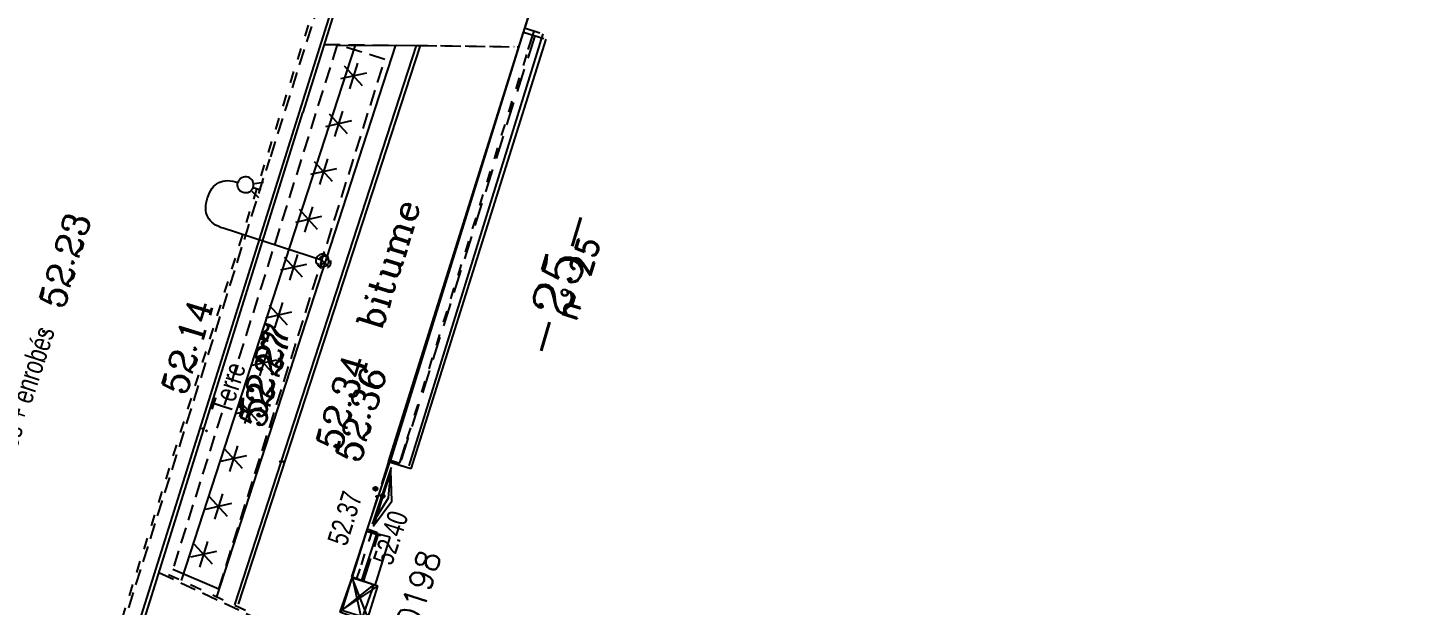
# Model space of a CAD drawing. Extents: x 661856 to 662117, y 6866905 to 6867165.
# Drawn here: x 662042.29 to 662064.02, y 6866940.68 to 6866949.66 of the extents above; entities that cross this region are included whole.
import ezdxf
from ezdxf.enums import TextEntityAlignment as Align

# ---------------------------------------------------------------- set-up
doc = ezdxf.new("R2010")
doc.units = 0
for name, pattern in [('CACHE', [0.375, 0.25, -0.125]), ('CONTINU', [0]), ('DISCONTIN', [0.75, 0.5, -0.25]), ('HIDDEN', [0.375, 0.25, -0.125]), ('JSI_TCO', [1, 0.5, 0.5]), ('JSI_TIC', [0.2, 0.08, 0.01, -0.1, 0.01]), ('PARALLEL', [0])]:
    doc.linetypes.add(name, pattern=pattern)
doc.layers.get('0').update_dxf_attribs({"linetype": 'CONTINUOUS'})
for name, color, linetype in [('ACCES', 7, 'CONTINU'), ('ALTI', 140, 'CONTINUOUS'), ('BORDURE', 7, 'CONTINU'), ('COTE_ALTI', 8, 'CONTINU'), ('COTE_DE_SEUIL', 8, 'CONTINU'), ('ECLAIRAGE_PUBL', 3, 'CONTINU'), ('HAIE', 3, 'CONTINU'), ('LIGNE_DIVERS', 7, 'CONTINU'), ('LIMITE', 7, 'CONTINUOUS'), ('MUR', 7, 'CONTINU'), ('NOM_DE_VOIE', 7, 'CONTINU'), ('NUMEROS', 1, 'CONTINUOUS'), ('OBJEP', 220, 'CONTINUOUS'), ('OUVRAGE_ART_PI', 7, 'CONTINU'), ('POINTS-POLYGO', 7, 'CONTINUOUS'), ('TEXTE', 7, 'CONTINUOUS'), ('VEGETATION', 3, 'CONTINUOUS'), ('VOIRIE', 7, 'CONTINUOUS'), ('Z', 4, 'CONTINUOUS')]:
    doc.layers.add(name, color=color, linetype=linetype)
doc.styles.add('36-2', font='romans.shx', dxfattribs={"height": 0.36})
doc.styles.add('5-2', font='romand.shx', dxfattribs={"height": 0.35})
doc.styles.add('COMPLEX', font='COMPLEX')
doc.styles.add('ROMANS', font='romans.shx', dxfattribs={"width": 0.95, "oblique": 13.5, "height": 5})
doc.styles.get("Standard").update_dxf_attribs({"font": 'ARIALUNI.ttf', "height": 2})
doc.linetypes.add('JSI_HAIED', pattern='A,0.48,0.06,-0.1,[138,jsi_form.shx,S=0.05,R=0,X=-0.1,Y=0],0.06', length=0.7)
doc.linetypes.add('JSI_HAIEG', pattern='A,0.48,0.06,-0.1,[137,jsi_form.shx,S=0.05,R=0,X=-0.1,Y=0],0.06', length=0.7)
doc.linetypes.add('JSI_MUD', pattern='A,0.0001,[130,jsi_form.shx,S=0.5,R=0,X=0.875,Y=0],-0.75', length=0.7501)
doc.linetypes.add('JSI_MUG', pattern='A,0.0001,[130,jsi_form.shx,S=0.5,R=0,X=-0.125,Y=0],-0.75', length=0.7501)

# ---------------------------------------------------------------- blocks, each defined once
blk = doc.blocks.new('*X99')
at = {"layer": 'MUR', "color": 7, "linetype": 'CONTINU'}
for p, q in [((610687.314, 133447.24), (610687.374, 133447.436)), ((610687.148, 133446.696), (610687.259, 133447.058))]:
    blk.add_line(p, q, dxfattribs=at)
blk = doc.blocks.new('*X100')
at = {"layer": 'MUR', "color": 7, "linetype": 'CONTINU'}
for p, q in [((610689.738, 133455.207), (610689.632, 133454.859)), ((610689.579, 133454.685), (610689.472, 133454.337)), ((610689.419, 133454.163), (610689.313, 133453.815)), ((610689.26, 133453.641), (610689.154, 133453.293)), ((610689.101, 133453.119), (610688.995, 133452.771)), ((610688.941, 133452.597), (610688.835, 133452.249)), ((610688.782, 133452.075), (610688.676, 133451.727)), ((610688.623, 133451.553), (610688.517, 133451.204)), ((610688.463, 133451.03), (610688.357, 133450.682)), ((610688.304, 133450.508), (610688.198, 133450.16)), ((610688.145, 133449.986), (610688.039, 133449.638)), ((610687.985, 133449.464), (610687.879, 133449.116)), ((610687.826, 133448.942), (610687.72, 133448.594))]:
    blk.add_line(p, q, dxfattribs=at)
blk = doc.blocks.new('*X103')
at = {"layer": 'HAIE', "color": 3, "linetype": 'CONTINU'}
for p, q in [((610687.129, 133454.603), (610686.724, 133454.509)), ((610687.068, 133454.404), (610686.784, 133454.708)), ((610686.987, 133454.755), (610686.866, 133454.357)), ((610686.841, 133453.658), (610686.557, 133453.962)), ((610686.76, 133454.009), (610686.639, 133453.611)), ((610686.902, 133453.857), (610686.497, 133453.763)), ((610686.533, 133453.263), (610686.412, 133452.866)), ((610686.675, 133453.112), (610686.27, 133453.017)), ((610686.614, 133452.913), (610686.331, 133453.216)), ((610686.388, 133452.167), (610686.104, 133452.471)), ((610686.306, 133452.518), (610686.185, 133452.12)), ((610686.448, 133452.366), (610686.043, 133452.272)), ((610686.079, 133451.772), (610685.958, 133451.374)), ((610686.221, 133451.62), (610685.817, 133451.526)), ((610686.161, 133451.421), (610685.877, 133451.725)), ((610685.995, 133450.874), (610685.59, 133450.78)), ((610685.934, 133450.676), (610685.65, 133450.979)), ((610685.853, 133451.026), (610685.732, 133450.628)), ((610685.707, 133449.93), (610685.423, 133450.233)), ((610685.626, 133450.28), (610685.505, 133449.883)), ((610685.768, 133450.129), (610685.363, 133450.035)), ((610685.541, 133449.383), (610685.136, 133449.289)), ((610685.481, 133449.184), (610685.197, 133449.488)), ((610685.399, 133449.535), (610685.278, 133449.137)), ((610685.254, 133448.438), (610684.97, 133448.742)), ((610685.172, 133448.789), (610685.051, 133448.391)), ((610685.314, 133448.637), (610684.909, 133448.543)), ((610684.946, 133448.043), (610684.825, 133447.645)), ((610685.088, 133447.891), (610684.683, 133447.797)), ((610685.027, 133447.693), (610684.743, 133447.996)), ((610684.8, 133446.947), (610684.516, 133447.25)), ((610684.719, 133447.297), (610684.598, 133446.9)), ((610684.861, 133447.146), (610684.456, 133447.052))]:
    blk.add_line(p, q, dxfattribs=at)
blk = doc.blocks.new('P26800')
for p, q in [((0.364133, -0.342647), (-0.359006, 0.348015)), ((-0.352542, -0.354562), (0.35965, 0.34735))]:
    blk.add_line(p, q)
at = {"linetype": 'CACHE'}
blk.add_circle((0, 0), 0.5, dxfattribs=at)
blk = doc.blocks.new('P30200')
at = {"color": 0}
blk.add_circle((0, 0), 0.05, dxfattribs=at)
blk.add_attdef('COTE30200', (0.3, -0.15), '', height=0.3)
blk = doc.blocks.new('P30300')
at = {"color": 0}
blk.add_circle((0, 0), 0.05, dxfattribs=at)
blk.add_attdef('COTE30300', (0.3, -0.6), '', height=0.3)
blk = doc.blocks.new('P30100')
at = {"color": 0}
blk.add_circle((0, 0), 0.05, dxfattribs=at)
blk.add_attdef('COTE30100', (0.3, 0.3), '', height=0.3)
blk = doc.blocks.new('P20900')
for p, q in [((0.999, 0), (0, 0.497)), ((0, 0), (0.999, 0.497)), ((0, 0.497), (0, 0)), ((0.999, 0.497), (0, 0.497)), ((0.999, 0), (0.999, 0.497)), ((0, 0), (0.999, 0))]:
    blk.add_line(p, q)
blk = doc.blocks.new('SU415')
at = {"color": 0, "linetype": 'CONTINUOUS'}
for points in [[(0, 0.5), (0, 0)], [(0.1, 0.167), (0.9, 0.167), (0.5, 0.5), (0.1, 0.167)], [(1, 0), (1, 0.5)]]:
    blk.add_lwpolyline(points, dxfattribs=at)
at = {"color": 0, "linetype": 'DISCONTIN'}
blk.add_lwpolyline([(0, 0), (1, 0)], dxfattribs=at)
blk = doc.blocks.new('SU413')
at = {"color": 0, "linetype": 'CONTINUOUS'}
for points in [[(0.429, 1), (0.5, 1.75), (0.571, 1)], [(0.5, 0), (0.5, 1.75), (0.5, 0)], [(0, 0.5), (0, 0)], [(1, 0), (1, 0.5)]]:
    blk.add_lwpolyline(points, dxfattribs=at)
at = {"color": 0, "linetype": 'DISCONTIN'}
blk.add_lwpolyline([(0, 0), (1, 0)], dxfattribs=at)
blk = doc.blocks.new('TCPOINT')
at = {"color": 0}
blk.add_point((0, 0), dxfattribs=at)
at = {"layer": 'NUMEROS', "style": '36-2'}
blk.add_attdef('MAT', (0.1, 0.1), '', height=0.36, dxfattribs=at)
at = {"layer": 'Z', "style": 'ROMANS'}
blk.add_attdef('ALT', text='', height=0.36, dxfattribs=at).set_placement((0.1, -0.1), align=Align.TOP_LEFT)
blk = doc.blocks.new('$B_200')
at = {"color": 0, "linetype": 'BYBLOCK', "flags": 128}
for points in [[(0, -0.5, -0.414214), (-0.5, 0, -0.414214), (0, 0.5)], [(0, -0.5, 0.414214), (0.5, 0, 0.414214), (0, 0.5)]]:
    blk.add_lwpolyline(points, format="xyb", dxfattribs=at)
blk = doc.blocks.new('$B_130')
at = {"color": 0, "linetype": 'BYBLOCK', "flags": 128}
for points in [[(0, 0), (0, 0.812, -0.08), (0.012, 0.895, -0.117647), (0.047, 0.953, -0.117647), (0.105, 0.988, -0.08), (0.188, 1, -0.08), (0.27, 0.988, -0.117647), (0.328, 0.953, -0.117647), (0.363, 0.895, -0.08), (0.375, 0.812)], [(0.375, 0.688, -0.414214), (0.312, 0.75, -0.414214), (0.375, 0.812)], [(0.375, 0.688, 0.414214), (0.438, 0.75, 0.414214), (0.375, 0.812)]]:
    blk.add_lwpolyline(points, format="xyb", dxfattribs=at)
for points in [[(0.344, 0.688), (0.312, 0.625)], [(0.375, 0.688), (0.375, 0.625)], [(0.406, 0.688), (0.438, 0.625)]]:
    blk.add_lwpolyline(points, dxfattribs=at)
blk = doc.blocks.new('$B_028')
at = {"color": 0, "linetype": 'BYBLOCK', "flags": 128}
for points in [[(0, 0.5), (0, -0.5), (0.0938, -0.0625)], [(-0.5, -0.5), (-0.5, 0)], [(0.5, 0), (0.5, -0.5)], [(-0.0937, -0.0625), (0, -0.5)], [(-0.5, -0.5), (0.5, -0.5)]]:
    blk.add_lwpolyline(points, dxfattribs=at)
blk = doc.blocks.new('$B_027')
at = {"color": 0, "linetype": 'BYBLOCK', "flags": 128}
for points in [[(-0.5, -0.5), (0.5, -0.5), (0.5, -0.188)], [(-0.5, -0.5), (-0.5, -0.188)]]:
    blk.add_lwpolyline(points, dxfattribs=at)
blk.add_lwpolyline([(-0.406, -0.406), (0.406, -0.406), (0, -0.188)], close=True, dxfattribs=at)
blk = doc.blocks.new('$B_030')
at = {"color": 0, "linetype": 'BYBLOCK', "flags": 128}
for points in [[(0, 0), (0, 1)], [(0, 1), (1, 1)], [(0, 1), (1, 0)], [(0, 0), (1, 1)], [(1, 0), (1, 1)], [(0, 0), (1, 0)]]:
    blk.add_lwpolyline(points, dxfattribs=at)
blk = doc.blocks.new('$B_210')
at = {"linetype": 'CONTINUOUS'}
blk.add_hatch(color=0, dxfattribs=at).paths.add_polyline_path([(0, -0.5, -1), (0, 0.5, -1)])
at = {"color": 0, "linetype": 'BYBLOCK', "flags": 128}
blk.add_lwpolyline([(0, -0.5, -1), (0, 0.5, -1)], format="xyb", close=True, dxfattribs=at)

msp = doc.modelspace()

# ---------------------------------------------------------------- linework, layer by layer
at = {"layer": 'BORDURE', "color": 7, "linetype": 'CONTINUOUS'}
for points in [[(662065.057, 6867007.146), (662061.3, 6866995.243), (662055.095, 6866975.591), (662049.384, 6866957.326), (662046.569, 6866948.341)], [(662048.389, 6866949.368), (662045.562, 6866940.698)], [(662043.013, 6866936.972), (662046.569, 6866948.341)]]:
    msp.add_lwpolyline(points, dxfattribs=at)
at = {"layer": 'BORDURE', "linetype": 'JSI_TCO', "ltscale": 2, "elevation": 57.333, "flags": 128}
msp.add_lwpolyline([(662050.551, 6866961.222), (662042.36, 6866935.128, 0.051444), (662042.303, 6866934.847, 0.042703), (662042.301, 6866934.531, 0.034153), (662042.351, 6866934.183, 0.027009), (662042.456, 6866933.8, 0.039622), (662042.608, 6866933.434, 0.041783), (662042.812, 6866933.107, 0.044661), (662043.089, 6866932.798, 0.041913), (662043.426, 6866932.534, 0.0115), (662043.769, 6866932.317, 0.013918), (662044.09, 6866932.137, 0.017067), (662044.39, 6866931.992, 0.021196), (662044.668, 6866931.883), (662046.13, 6866931.384), (662055.606, 6866928.22)], format="xyb", dxfattribs=at)
for points in [[(662048.329, 6866949.385), (662045.506, 6866940.684)], [(662047.107, 6866949.39), (662048.329, 6866949.385)]]:
    msp.add_lwpolyline(points, dxfattribs=at)
at = {"layer": 'HAIE', "color": 3, "linetype": 'HIDDEN'}
msp.add_lwpolyline([(662045.262, 6866940.934), (662047.842, 6866949.166), (662047.102, 6866949.399), (662044.545, 6866941.241)], dxfattribs=at)
at = {"layer": 'HAIE', "color": 3, "linetype": 'CONTINUOUS'}
msp.add_lwpolyline([(662044.545, 6866941.241), (662045.262, 6866940.934)], dxfattribs=at)
at = {"layer": 'LIGNE_DIVERS', "color": 7, "linetype": 'HIDDEN'}
for points in [[(662067.028, 6867014.369), (662059.588, 6866990.489), (662052.878, 6866969.357), (662046.052, 6866947.616)], [(662046.9, 6866949.4), (662049.924, 6866949.362)], [(662042.737, 6866937.062), (662046.052, 6866947.616)], [(662046.933, 6866939.966), (662044.316, 6866941.19)]]:
    msp.add_lwpolyline(points, dxfattribs=at)
at = {"layer": 'LIMITE', "linetype": 'JSI_MUG', "ltscale": 0.3}
msp.add_line((662050.157, 6866949.606, 109.58), (662050.068, 6866949.32, 109.585), dxfattribs=at)
at = {"layer": 'LIMITE', "linetype": 'JSI_MUD', "ltscale": 0.3}
msp.add_line((662048.16, 6866943.178, 109.7), (662048.071, 6866942.892, 109.706), dxfattribs=at)
at = {"layer": 'LIMITE', "linetype": 'JSI_MUG', "ltscale": 0.16}
msp.add_line((662047.646, 6866941.842, 109.739), (662047.597, 6866941.69, 109.736), dxfattribs=at)
at = {"layer": 'LIMITE', "linetype": 'JSI_MUD', "ltscale": 0.16}
msp.add_line((662047.452, 6866941.248, 109.729), (662047.402, 6866941.096, 109.726), dxfattribs=at)
at = {"layer": 'LIMITE', "linetype": 'JSI_TCO', "ltscale": 2, "elevation": 57.333, "flags": 128}
for points in [[(662050.014, 6866949.651), (662047.928, 6866942.936)], [(662050.3, 6866949.562), (662048.214, 6866942.847)], [(662047.57, 6866941.867), (662047.326, 6866941.121)], [(662047.722, 6866941.817), (662047.478, 6866941.072)]]:
    msp.add_lwpolyline(points, dxfattribs=at)
at = {"layer": 'LIMITE', "linetype": 'JSI_TIC', "ltscale": 2, "elevation": 57.333, "flags": 128}
for points in [[(662050.157, 6866949.606), (662048.071, 6866942.892)], [(662047.646, 6866941.842), (662047.402, 6866941.096)]]:
    msp.add_lwpolyline(points, dxfattribs=at)
at = {"layer": 'MUR', "color": 7, "linetype": 'PARALLEL'}
for points in [[(662047.897, 6866942.907), (662049.999, 6866949.59)], [(662050.346, 6866949.481), (662048.245, 6866942.801)], [(662047.559, 6866941.832), (662047.329, 6866941.104)], [(662047.69, 6866940.989), (662047.926, 6866941.738)]]:
    msp.add_lwpolyline(points, dxfattribs=at)
at = {"layer": 'MUR', "color": 7, "linetype": 'CONTINUOUS'}
for points in [[(662048.245, 6866942.801), (662047.897, 6866942.907)], [(662047.926, 6866941.738), (662047.559, 6866941.832)]]:
    msp.add_lwpolyline(points, dxfattribs=at)
at = {"layer": 'VEGETATION', "linetype": 'JSI_HAIEG', "ltscale": 2, "elevation": 57.333, "flags": 128}
msp.add_lwpolyline([(662044.683, 6866941.064), (662047.384, 6866949.389)], dxfattribs=at)
at = {"layer": 'VEGETATION', "linetype": 'JSI_HAIED', "ltscale": 2, "elevation": 57.333, "flags": 128}
msp.add_lwpolyline([(662045.232, 6866940.81), (662048.014, 6866949.386)], dxfattribs=at)
at = {"layer": 'VOIRIE', "linetype": 'JSI_TIC', "ltscale": 2, "elevation": 57.333, "flags": 128}
msp.add_lwpolyline([(662050.293, 6866961.303), (662042.102, 6866935.209, 0.050882), (662042.035, 6866934.878, 0.043357), (662042.031, 6866934.512, 0.033882), (662042.086, 6866934.13, 0.027314), (662042.199, 6866933.716, 0.039767), (662042.368, 6866933.31, 0.041697), (662042.596, 6866932.945, 0.044469), (662042.904, 6866932.602, 0.042007), (662043.277, 6866932.308, 0.01168), (662043.634, 6866932.083, 0.014026), (662043.971, 6866931.895, 0.017036), (662044.286, 6866931.743, 0.020912), (662044.581, 6866931.628), (662046.044, 6866931.128), (662055.521, 6866927.964)], format="xyb", dxfattribs=at)
for points in [[(662048.329, 6866949.385), (662049.853, 6866949.367)], [(662044.477, 6866941.159), (662045.506, 6866940.684), (662046.887, 6866940.028)]]:
    msp.add_lwpolyline(points, dxfattribs=at)

# ---------------------------------------------------------------- block references
at = {"layer": 'ACCES', "color": 7, "linetype": 'CONTINU'}
for name, p, xscale, yscale, rotation in [('SU413', (662050.845, 6866952.282), 2.821688999844811, 0.6604568004076723, 252.5530627074227), ('SU415', (662047.897, 6866942.907), 1.127087000255702, 0.468296499774194, 252.539062709026)]:
    msp.add_blockref(name, p, dxfattribs=dict(at, xscale=xscale, yscale=yscale, rotation=rotation))
at = {"layer": 'ALTI', "linetype": 'CONTINUOUS'}
for p, xscale, yscale, rotation in [((662047.696, 6866942.49, 57.333), 0.0600000002607373, 0.0600000002607373, 252.7419802242983), ((662047.808, 6866942.379, 57.333), 0.06000000016471, 0.06000000016471, 251.8388059254558)]:
    msp.add_blockref('$B_210', p, dxfattribs=dict(at, xscale=xscale, yscale=yscale, rotation=rotation))
at = {"layer": 'COTE_ALTI', "color": 8}
ref = msp.add_blockref('P30200', (662042.538, 6866944.938, 52.228), dxfattribs=dict(at, xscale=0.2000000003706532, yscale=0.2000000003706532, rotation=73.31096317646008))
ref.add_attrib('COTE30200', '52.23', (662042.844, 6866945.263, 52.228), dxfattribs={"color": 8, "height": 0.4, "rotation": 73.311, "style": 'COMPLEX'})
ref = msp.add_blockref('P30100', (662045.014, 6866943.425, 52.138), dxfattribs=dict(at, xscale=0.2000000003706532, yscale=0.2000000003706532, rotation=73.31096317646008))
ref.add_attrib('COTE30100', '52.14', (662044.746, 6866943.923, 52.138), dxfattribs={"color": 8, "height": 0.4, "rotation": 73.311, "style": 'COMPLEX'})
ref = msp.add_blockref('P30300', (662045.07, 6866943.392, 52.27), dxfattribs=dict(at, xscale=0.2000000003706532, yscale=0.2000000003706532, rotation=73.31096317646008))
ref.add_attrib('COTE30300', '52.27', (662045.951, 6866943.545, 52.27), dxfattribs={"color": 8, "height": 0.4, "rotation": 73.311, "style": 'COMPLEX'})
ref = msp.add_blockref('P30100', (662046.22, 6866942.912, 52.272), dxfattribs=dict(at, xscale=0.2000000003706532, yscale=0.2000000003706532, rotation=73.31096317646008))
ref.add_attrib('COTE30100', '52.27', (662045.951, 6866943.41, 52.272), dxfattribs={"color": 8, "height": 0.4, "rotation": 73.311, "style": 'COMPLEX'})
ref = msp.add_blockref('P30300', (662046.267, 6866942.909, 52.342), dxfattribs=dict(at, xscale=0.2000000003706532, yscale=0.2000000003706532, rotation=73.31096317646008))
ref.add_attrib('COTE30300', '52.34', (662047.148, 6866943.062, 52.342), dxfattribs={"color": 8, "height": 0.4, "rotation": 73.311, "style": 'COMPLEX'})
at = {"layer": 'COTE_DE_SEUIL', "color": 8}
ref = msp.add_blockref('P30100', (662047.717, 6866942.371, 52.358), dxfattribs=dict(at, xscale=0.2000000003706532, yscale=0.2000000003706532, rotation=73.31096317646008))
ref.add_attrib('COTE30100', '52.36', (662047.449, 6866942.869, 52.358), dxfattribs={"color": 8, "height": 0.4, "rotation": 73.311, "style": 'COMPLEX'})
at = {"layer": 'ECLAIRAGE_PUBL', "color": 3, "linetype": 'CONTINU', "xscale": 0.1999999999095632, "yscale": 0.1999999999095632, "rotation": 359.5109626559351}
msp.add_blockref('P26800', (662046.899, 6866946.011), dxfattribs=at)
at = {"layer": 'HAIE', "color": 3, "linetype": 'CONTINU', "rotation": 359.5109627095217}
msp.add_blockref('*X103', (50243.611, 6738711.553), dxfattribs=at)
at = {"layer": 'LIMITE', "linetype": 'CONTINUOUS'}
for name, p, xscale, yscale, rotation in [('$B_028', (662050.668, 6866950.911, 57.333), 2.795257844899568, 0.5000000000742785, 252.7150763371108), ('$B_027', (662047.986, 6866942.322, 57.333), 1.127099006537424, 0.5000000000742785, 251.5132318975045), ('$B_030', (662047.333, 6866941.122, 57.333), 0.5778488123095622, 0.359999999569679, 250.6410979705571)]:
    msp.add_blockref(name, p, dxfattribs=dict(at, xscale=xscale, yscale=yscale, rotation=rotation))
at = {"layer": 'MUR', "color": 7, "linetype": 'CONTINU', "rotation": 359.5109627095217}
for name in ['*X100', '*X99']:
    msp.add_blockref(name, (50243.611, 6738711.553), dxfattribs=at)
at = {"layer": 'OBJEP', "linetype": 'CONTINUOUS'}
for name, xscale, yscale, rotation in [('$B_130', 1.999999999959398, 1.999999999959398, 72.02470712281439), ('$B_200', 0.2000000000845262, 0.2000000000845262, 72.02470713104815)]:
    msp.add_blockref(name, (662046.872, 6866946.039, 57.333), dxfattribs=dict(at, xscale=xscale, yscale=yscale, rotation=rotation))
at = {"layer": 'OUVRAGE_ART_PI', "color": 7, "linetype": 'CONTINU', "xscale": 0.5238416001167249, "yscale": 0.8537554999537005, "rotation": 252.5289627131162}
msp.add_blockref('P20900', (662047.329, 6866941.104), dxfattribs=at)
at = {"layer": 'POINTS-POLYGO'}
ref = msp.add_blockref('TCPOINT', (662047.089, 6866940.496, 57.333), dxfattribs=dict(at, rotation=359.518964722964))
ref.add_attrib('MAT', 'RM.30198', (662048.001, 6866939.183, 57.333), dxfattribs={"layer": 'NUMEROS', "height": 0.36, "rotation": 72.3746, "style": '36-2'})
ref.add_attrib('ALT', '54.30', dxfattribs={"layer": 'Z', "height": 0.36, "rotation": 72.3746, "style": 'ROMANS'}).set_placement((662048.172, 6866939.128, 57.333), align=Align.TOP_LEFT)

# ---------------------------------------------------------------- texts
at = {"layer": 'ALTI', "linetype": 'CONTINUOUS', "width": 0.75}
msp.add_text('52.37', height=0.32, rotation=72.742, dxfattribs=at).set_placement((662047.496, 6866942.385, 57.333), align=Align.RIGHT)
msp.add_text('52.40', height=0.32, rotation=71.8388, dxfattribs=at).set_placement((662047.91, 6866942.177, 57.333), align=Align.TOP_RIGHT)
at = {"layer": 'NOM_DE_VOIE', "color": 7, "style": 'COMPLEX'}
for s, height, rotation, p in [('bitume', 0.4, 72.7212, (662047.785, 6866944.93)), ('-25-', 0.6, 73.3455, (662050.488, 6866944.465))]:
    msp.add_text(s, height=height, rotation=rotation, dxfattribs=at).set_placement(p)
at = {"layer": 'TEXTE', "style": '5-2'}
msp.add_text('n° 25', height=0.35, rotation=72.4698, dxfattribs=at).set_placement((662050.808, 6866945.078, 57.333))
at = {"layer": 'TEXTE', "linetype": 'CONTINUOUS', "width": 0.75}
for s, rotation, p in [('Pavés + enrobés', 72.0464, (662042.175, 6866943.793, 57.333)), ('Terre', 72.0247, (662045.411, 6866944.057, 57.333))]:
    msp.add_text(s, height=0.32, rotation=rotation, dxfattribs=at).set_placement(p, align=Align.MIDDLE_CENTER)

doc.saveas('drawing.dxf')
